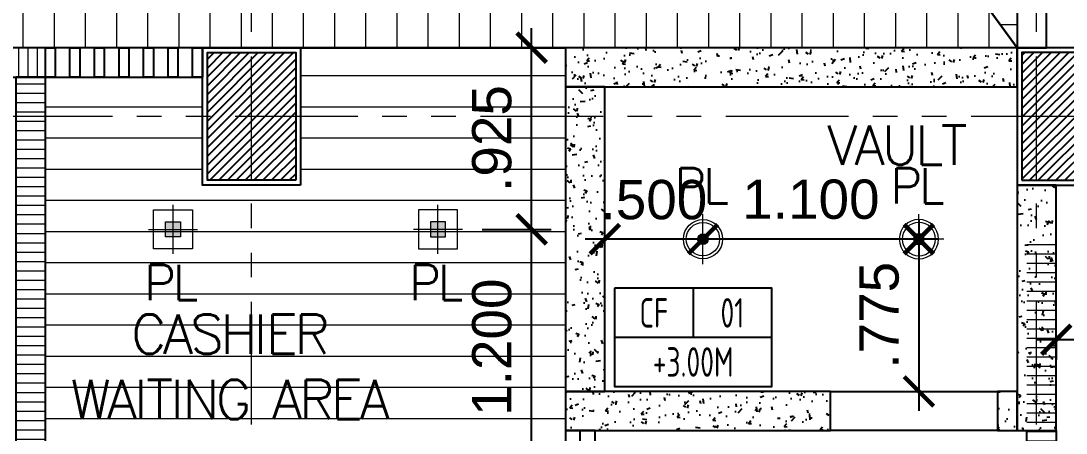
# Model space of a CAD drawing. Header units: metres. Extents: x -12400 to 1, y 0 to 106422.
# Drawn here: x -12291.42 to -12286.09, y 106336.76 to 106338.85 of the extents above; entities that cross this region are included whole.
import ezdxf
from ezdxf.enums import TextEntityAlignment as Align

# ---------------------------------------------------------------- set-up
doc = ezdxf.new("R2010")
doc.units = ezdxf.units.M
doc.header["$PDMODE"] = 35
doc.linetypes.add('CENTER', pattern=[2, 1.25, -0.25, 0.25, -0.25])
doc.linetypes.add('PHANTOM2', pattern=[1.25, 0.625, -0.125, 0.125, -0.125, 0.125, -0.125])
for name, color, linetype in [('C-SCHED', 1, 'Continuous'), ('E_FIX_LIGHT1', 2, 'Continuous'), ('lighting', 1, 'Continuous'), ('stone', 15, 'Continuous'), ('txt', 2, 'Continuous')]:
    doc.layers.add(name, color=color, linetype=linetype)
for name, color, linetype, lineweight in [('DIM 001', 251, 'Continuous', 13), ('grid', 1, 'CENTER', 15), ('HATCH', 250, 'Continuous', 5), ('LAYOUT', 1, 'Continuous', 20), ('LF 001', 51, 'Continuous', 20)]:
    doc.layers.add(name, color=color, linetype=linetype, lineweight=lineweight)
doc.styles.add('architxt', font='architxt.shx', dxfattribs={"width": 0.8})
doc.styles.add('DIMTXT-100', font='arial.ttf')
doc.styles.add('swis721', font='swiss.ttf')
doc.styles.add('T.25', font='romans.shx', dxfattribs={"height": 0.2})
doc.dimstyles.new('D-100', dxfattribs={"dimtxt": 0.2, "dimasz": 0.15, "dimexe": 0.1, "dimexo": 0.1, "dimgap": 0.1, "dimtad": 1, "dimdec": 3, "dimzin": 4, "dimdsep": 46, "dimtxsty": 'DIMTXT-100', "dimblk": 'ARCHTICK', "dimcen": 0.2, "dimdle": 0.1, "dimclrd": 8, "dimclre": 8, "dimclrt": 2, "dimadec": 0, "dimazin": 1, "dimtfac": 1, "dimtdec": 3, "dimtofl": 0, "dimtmove": 2, "dimatfit": 3, "dimfxl": 1, "dimarcsym": 0})
doc.dimstyles.new('DIM 200', dxfattribs={"dimtxt": 200, "dimasz": 1, "dimexe": 0, "dimexo": 40, "dimgap": 50, "dimtad": 1, "dimtoh": 1, "dimdec": 0, "dimlfac": 2, "dimtxsty": 'swis721', "dimblk": 'CIR', "dimcen": 0, "dimclrd": 155, "dimclre": 155, "dimclrt": 4, "dimadec": 0, "dimazin": 0, "dimtfac": 1, "dimtdec": 0, "dimtix": 1, "dimtmove": 1, "dimatfit": 3, "dimldrblk": 'CIR', "dimfxl": 0, "dimarcsym": 0})

# ---------------------------------------------------------------- blocks, each defined once
blk = doc.blocks.new('_ArchTick')
at = {"color": 0, "linetype": 'ByBlock', "const_width": 0.15}
blk.add_lwpolyline([(-0.5, -0.5), (0.5, 0.5)], dxfattribs=at)
blk = doc.blocks.new('*D1460')
at = {"layer": 'DEFPOINTS', "color": 0, "transparency": 16777216}
for p in [(-12286.84187663409, 106337.7425394433), (-12286.84187663409, 106336.9675394433), (-12286.84187663411, 106336.9675394433)]:
    blk.add_point(p, dxfattribs=at)
at = {"layer": 'DIM 001', "color": 8, "lineweight": -2, "transparency": 16777216}
blk.add_line((-12286.84187663411, 106337.8425394433), (-12286.84187663411, 106336.8675394433), dxfattribs=at)
at = {"layer": 'DIM 001', "color": 8, "lineweight": -2, "transparency": 16777216, "xscale": 0.15, "yscale": 0.15, "zscale": 0.15}
for p, rotation in [((-12286.84187663411, 106337.7425394433), 90), ((-12286.84187663411, 106336.9675394433), 270)]:
    blk.add_blockref('_ArchTick', p, dxfattribs=dict(at, rotation=rotation))
at = {"layer": 'DIM 001', "color": 2, "transparency": 16777216, "insert": (-12287.04358195468, 106337.3550394432), "char_height": 0.2, "attachment_point": 5, "rotation": 90, "style": 'DIMTXT-100'}
blk.add_mtext('.775', dxfattribs=at)
blk = doc.blocks.new('*D1461')
at = {"layer": 'DEFPOINTS', "color": 0, "transparency": 16777216}
for p in [(-12287.94187663415, 106337.7425394432), (-12287.94187663415, 106337.7425394432), (-12286.84187663409, 106337.7425394432)]:
    blk.add_point(p, dxfattribs=at)
at = {"layer": 'DIM 001', "color": 8, "lineweight": -2, "transparency": 16777216}
blk.add_line((-12286.74187663409, 106337.7425394432), (-12288.04187663415, 106337.7425394432), dxfattribs=at)
at = {"layer": 'DIM 001', "color": 8, "lineweight": -2, "transparency": 16777216, "xscale": 0.15, "yscale": 0.15, "zscale": 0.15, "rotation": 180}
blk.add_blockref('_ArchTick', (-12287.94187663415, 106337.7425394432), dxfattribs=at)
at = {"layer": 'DIM 001', "color": 8, "lineweight": -2, "transparency": 16777216, "xscale": 0.15, "yscale": 0.15, "zscale": 0.15}
blk.add_blockref('_ArchTick', (-12286.84187663409, 106337.7425394432), dxfattribs=at)
at = {"layer": 'DIM 001', "color": 2, "transparency": 16777216, "insert": (-12287.39187663412, 106337.9446540407), "char_height": 0.2, "attachment_point": 5, "style": 'DIMTXT-100'}
blk.add_mtext('1.100', dxfattribs=at)
blk = doc.blocks.new('*D1533')
at = {"layer": 'DEFPOINTS', "color": 0, "transparency": 16777216}
for p in [(-12288.44187663415, 106337.7425394432), (-12288.44187663415, 106337.7425394432), (-12287.94187663415, 106337.7425394432)]:
    blk.add_point(p, dxfattribs=at)
at = {"layer": 'DIM 001', "color": 8, "lineweight": -2, "transparency": 16777216}
blk.add_line((-12287.84187663415, 106337.7425394432), (-12288.54187663415, 106337.7425394432), dxfattribs=at)
at = {"layer": 'DIM 001', "color": 8, "lineweight": -2, "transparency": 16777216, "xscale": 0.15, "yscale": 0.15, "zscale": 0.15, "rotation": 180}
blk.add_blockref('_ArchTick', (-12288.44187663415, 106337.7425394432), dxfattribs=at)
at = {"layer": 'DIM 001', "color": 8, "lineweight": -2, "transparency": 16777216, "xscale": 0.15, "yscale": 0.15, "zscale": 0.15}
blk.add_blockref('_ArchTick', (-12287.94187663415, 106337.7425394432), dxfattribs=at)
at = {"layer": 'DIM 001', "color": 2, "transparency": 16777216, "insert": (-12288.19187663415, 106337.9425394432), "char_height": 0.2, "attachment_point": 5, "style": 'DIMTXT-100'}
blk.add_mtext('.500', dxfattribs=at)
blk = doc.blocks.new('*D1463')
at = {"layer": 'DEFPOINTS', "color": 0, "transparency": 16777216}
for p in [(-12289.16687663408, 106337.7925394432), (-12288.81484041787, 106337.7925394432), (-12289.16687663408, 106336.5925394432)]:
    blk.add_point(p, dxfattribs=at)
at = {"layer": 'DIM 001', "color": 8, "lineweight": -2, "transparency": 16777216}
for p, q in [((-12288.81484041787, 106336.4925394432), (-12288.81484041787, 106337.8925394432)), ((-12289.06687663408, 106337.7925394432), (-12288.71484041787, 106337.7925394432)), ((-12289.06687663408, 106336.5925394432), (-12288.71484041787, 106336.5925394432))]:
    blk.add_line(p, q, dxfattribs=at)
at = {"layer": 'DIM 001', "color": 8, "lineweight": -2, "transparency": 16777216, "xscale": 0.15, "yscale": 0.15, "zscale": 0.15}
for p, rotation in [((-12288.81484041787, 106337.7925394432), 90), ((-12288.81484041787, 106336.5925394432), 270)]:
    blk.add_blockref('_ArchTick', p, dxfattribs=dict(at, rotation=rotation))
at = {"layer": 'DIM 001', "color": 2, "transparency": 16777216, "insert": (-12289.01695501538, 106337.1925394432), "char_height": 0.2, "attachment_point": 5, "rotation": 90, "style": 'DIMTXT-100'}
blk.add_mtext('1.200', dxfattribs=at)
blk = doc.blocks.new('*D1534')
at = {"layer": 'DEFPOINTS', "color": 0, "transparency": 16777216}
for p in [(-12289.99187663409, 106338.7175394432), (-12288.81484041787, 106338.7175394432), (-12289.16687663408, 106337.7925394432)]:
    blk.add_point(p, dxfattribs=at)
at = {"layer": 'DIM 001', "color": 8, "lineweight": -2, "transparency": 16777216}
for p, q in [((-12288.81484041787, 106337.6925394432), (-12288.81484041787, 106338.8175394432)), ((-12289.89187663409, 106338.7175394432), (-12288.71484041787, 106338.7175394432)), ((-12289.06687663408, 106337.7925394432), (-12288.71484041787, 106337.7925394432))]:
    blk.add_line(p, q, dxfattribs=at)
at = {"layer": 'DIM 001', "color": 8, "lineweight": -2, "transparency": 16777216, "xscale": 0.15, "yscale": 0.15, "zscale": 0.15}
for p, rotation in [((-12288.81484041787, 106338.7175394432), 90), ((-12288.81484041787, 106337.7925394432), 270)]:
    blk.add_blockref('_ArchTick', p, dxfattribs=dict(at, rotation=rotation))
at = {"layer": 'DIM 001', "color": 2, "transparency": 16777216, "insert": (-12289.01695501538, 106338.2550394432), "char_height": 0.2, "attachment_point": 5, "rotation": 90, "style": 'DIMTXT-100'}
blk.add_mtext('.925', dxfattribs=at)
blk = doc.blocks.new('*D1518')
at = {"layer": 'DEFPOINTS', "color": 0, "transparency": 16777216}
for p in [(-12286.1418766341, 106337.3300394432), (-12283.44187663413, 106337.3300394432), (-12286.1418766341, 106337.2300394432)]:
    blk.add_point(p, dxfattribs=at)
at = {"layer": 'DIM 001', "color": 8, "lineweight": -2, "transparency": 16777216}
for p, q in [((-12283.34187663413, 106337.2300394432), (-12286.24187663411, 106337.2300394432)), ((-12286.1418766341, 106337.2300394432), (-12286.1418766341, 106337.1300394432)), ((-12283.44187663413, 106337.2300394432), (-12283.44187663413, 106337.1300394432))]:
    blk.add_line(p, q, dxfattribs=at)
at = {"layer": 'DIM 001', "color": 8, "lineweight": -2, "transparency": 16777216, "xscale": 0.15, "yscale": 0.15, "zscale": 0.15, "rotation": 180}
blk.add_blockref('_ArchTick', (-12286.1418766341, 106337.2300394432), dxfattribs=at)
at = {"layer": 'DIM 001', "color": 8, "lineweight": -2, "transparency": 16777216, "xscale": 0.15, "yscale": 0.15, "zscale": 0.15}
blk.add_blockref('_ArchTick', (-12283.44187663413, 106337.2300394432), dxfattribs=at)
at = {"layer": 'DIM 001', "color": 2, "transparency": 16777216, "insert": (-12284.79187663412, 106337.4321540408), "char_height": 0.2, "attachment_point": 5, "style": 'DIMTXT-100'}
blk.add_mtext('2.700', dxfattribs=at)
blk = doc.blocks.new('*D1524')
at = {"layer": 'DEFPOINTS', "color": 0, "transparency": 16777216}
for p in [(-12298.64187663414, 106345.9544916112), (-12298.64187663414, 106345.9544916112), (0.5999999999949068, 0.07500000001164153)]:
    blk.add_point(p, dxfattribs=at)
at = {"layer": 'DIM 001', "color": 8, "lineweight": -2, "transparency": 16777216}
for p, q in [((0.5999999999949068, 0.1750000000116415), (0.6000000000014186, 106346.0544916112)), ((0.7000000000014186, 106345.9544916112), (-12298.74187663415, 106345.9544916112))]:
    blk.add_line(p, q, dxfattribs=at)
at = {"layer": 'DIM 001', "color": 8, "lineweight": -2, "transparency": 16777216, "xscale": 0.15, "yscale": 0.15, "zscale": 0.15, "rotation": 180}
blk.add_blockref('_ArchTick', (-12298.64187663414, 106345.9544916112), dxfattribs=at)
at = {"layer": 'DIM 001', "color": 8, "lineweight": -2, "transparency": 16777216, "xscale": 0.15, "yscale": 0.15, "zscale": 0.15}
blk.add_blockref('_ArchTick', (0.6000000000014186, 106345.9544916112), dxfattribs=at)
at = {"layer": 'DIM 001', "color": 2, "transparency": 16777216, "insert": (-6149.020938317071, 106346.1566062088), "char_height": 0.2, "attachment_point": 5, "style": 'DIMTXT-100'}
blk.add_mtext('12299.242', dxfattribs=at)
blk = doc.blocks.new('CIR')
at = {"color": 4}
blk.add_circle((0, 0), 50, dxfattribs=at)
blk = doc.blocks.new('*D1640')
at = {"layer": 'DEFPOINTS', "color": 0, "transparency": 16777216}
for p in [(-12292.04187663397, 106337.6651447575), (-12291.44187663408, 106334.4694028154), (-12292.04187663397, 106323.9483887092)]:
    blk.add_point(p, dxfattribs=at)
at = {"layer": 'DIM 001', "color": 8, "lineweight": -2, "transparency": 16777216}
for p, q in [((-12292.04187663397, 106337.5651447575), (-12292.04187663397, 106323.8483887092)), ((-12291.44187663408, 106334.3694028154), (-12291.44187663408, 106323.8483887092)), ((-12291.34187663408, 106323.9483887092), (-12292.14187663397, 106323.9483887092))]:
    blk.add_line(p, q, dxfattribs=at)
at = {"layer": 'DIM 001', "color": 8, "lineweight": -2, "transparency": 16777216, "xscale": 0.15, "yscale": 0.15, "zscale": 0.15, "rotation": 180}
blk.add_blockref('_ArchTick', (-12292.04187663397, 106323.9483887092), dxfattribs=at)
at = {"layer": 'DIM 001', "color": 8, "lineweight": -2, "transparency": 16777216, "xscale": 0.15, "yscale": 0.15, "zscale": 0.15}
blk.add_blockref('_ArchTick', (-12291.44187663408, 106323.9483887092), dxfattribs=at)
at = {"layer": 'DIM 001', "color": 2, "transparency": 16777216, "insert": (-12291.74187663402, 106324.1483887092), "char_height": 0.2, "attachment_point": 5, "style": 'DIMTXT-100'}
blk.add_mtext('.600', dxfattribs=at)
blk = doc.blocks.new('*U1447')
at = {"layer": 'HATCH'}
h = blk.add_hatch(dxfattribs=at)
h.set_pattern_fill('ANSI31', color=256, scale=0.015, angle=45)
h.set_pattern_definition([(90, (12091.37419102851, -106406.4165946045), (-0.04762500000000001, 0), [])])
h.paths.add_polyline_path([(-0.9874999999938152, 0.1499999999796273), (-0.9874999999938152, 0), (0.100000000005821, 0), (0.100000000005821, 0.1499999999796273)])
at = {"color": 3}
blk.add_lwpolyline([(0.100000000005821, 0), (0.100000000005821, 0.1499999999796273), (0, 0.1499999999796273), (0, 0)], close=True, dxfattribs=at)
blk = doc.blocks.new('*U53')
h = blk.add_hatch()
h.set_pattern_fill('AR-CONC', color=250, scale=0.001)
h.set_pattern_definition([(49.99999999999999, (0.1624999999130523, 0), (0.182184668996004, -0.01593908553890309), [0.01905, -0.20955]), (355, (0.1624999999130523, 0), (-0.03524342142496934, 0.1910568452390352), [0.01524, -0.16764058417]), (100.4514447, (0.1776820069130523, -0.0013282535), (0.1469412470903533, 0.1751177519121951), [0.0161900088, -0.1780902446]), (46.18420000000001, (0.1624999999130523, 0.0508), (0.2710790408921299, -0.04204232793272715), [0.028575, -0.314325]), (96.63555760999996, (0.1850898999130523, 0.04729650000000001), (0.237404134051503, 0.2474261245977215), [0.02428502314, -0.26713560816]), (351.1841511700001, (0.1624999999130523, 0.0508), (0.237404134064977, 0.2474261245855326), [0.02285996707, -0.25145973192]), (21, (0.1878999999130523, 0.0381), (0.1516143912691325, -0.1022651981870876), [0.01905, -0.20955]), (326.0000000000001, (0.1878999999130523, 0.0381), (0.06180202834764707, 0.1841879661223193), [0.01524, -0.16764]), (71.45144499999999, (0.2005345325130523, 0.0295779001), (0.2134164192787162, 0.08192276888590524), [0.0161900088, -0.1780899376]), (37.50000000000001, (0.1624999999130523, 0), (0.003088603250591816, 0.0845550388731531), [0, -0.165608, 0, -0.17018, 0, -0.168275]), (7.499999999999999, (0.1624999999130523, 0), (0.06681966251030574, 0.1001805748181195), [0, -0.09702799999999999, 0, -0.161798, 0, -0.06413500000000001]), (327.5, (0.1058579999130523, 0), (0.1355905951668714, -0.005728743992673444), [0, -0.0635, 0, -0.19812, 0, -0.26289]), (317.5, (0.0804579999130523, 0), (0.148129181386018, 0.02542649103333303), [0, -0.08255, 0, -0.131572, 0, -0.18669])])
h.paths.add_polyline_path([(1.249999999912689, 0), (1.249999999912689, 0.1999999999825377), (0, 0.1999999999825377), (0, 0)])
at = {"color": 4}
blk.add_lwpolyline([(1.249999999912689, 0), (1.249999999912689, 0.1999999999825377), (0, 0.1999999999825377), (0, 0)], close=True, dxfattribs=at)
blk = doc.blocks.new('*U77')
at = {"color": 1}
blk.add_lwpolyline([(0.09999999999126885, 0), (0.09999999999126885, 0.1499999999941792), (0, 0.1499999999941792), (0, 0)], close=True, dxfattribs=at)
at = {"color": 3}
blk.add_lwpolyline([(0, 0.07499999999708962), (0.09999999999126885, 0.07499999999708962)], dxfattribs=at)
blk = doc.blocks.new('*U54')
h = blk.add_hatch()
h.set_pattern_fill('AR-CONC', color=250, scale=0.001)
h.set_pattern_definition([(49.99999999999999, (-0.9875000000065484, 0), (0.182184668996004, -0.01593908553890309), [0.01905, -0.20955]), (355, (-0.9875000000065484, 0), (-0.03524342142496934, 0.1910568452390352), [0.01524, -0.16764058417]), (100.4514447, (-0.9723179930065483, -0.0013282535), (0.1469412470903533, 0.1751177519121951), [0.0161900088, -0.1780902446]), (46.18420000000001, (-0.9875000000065484, 0.0508), (0.2710790408921299, -0.04204232793272715), [0.028575, -0.314325]), (96.63555760999996, (-0.9649101000065483, 0.04729650000000001), (0.237404134051503, 0.2474261245977215), [0.02428502314, -0.26713560816]), (351.1841511700001, (-0.9875000000065484, 0.0508), (0.237404134064977, 0.2474261245855326), [0.02285996707, -0.25145973192]), (21, (-0.9621000000065484, 0.0381), (0.1516143912691325, -0.1022651981870876), [0.01905, -0.20955]), (326.0000000000001, (-0.9621000000065484, 0.0381), (0.06180202834764707, 0.1841879661223193), [0.01524, -0.16764]), (71.45144499999999, (-0.9494654674065484, 0.0295779001), (0.2134164192787162, 0.08192276888590524), [0.0161900088, -0.1780899376]), (37.50000000000001, (-0.9875000000065484, 0), (0.003088603250591816, 0.0845550388731531), [0, -0.165608, 0, -0.17018, 0, -0.168275]), (7.499999999999999, (-0.9875000000065484, 0), (0.06681966251030574, 0.1001805748181195), [0, -0.09702799999999999, 0, -0.161798, 0, -0.06413500000000001]), (327.5, (-1.044142000006548, 0), (0.1355905951668714, -0.005728743992673444), [0, -0.0635, 0, -0.19812, 0, -0.26289]), (317.5, (-1.069542000006548, 0), (0.148129181386018, 0.02542649103333303), [0, -0.08255, 0, -0.131572, 0, -0.18669])])
h.paths.add_polyline_path([(0.09999999999308784, 0), (0.09999999999308784, 0.1999999999825377), (0, 0.1999999999825377), (0, 0)])
at = {"color": 4}
blk.add_lwpolyline([(0.09999999999308784, 0), (0.09999999999308784, 0.1999999999825377), (0, 0.1999999999825377), (0, 0)], close=True, dxfattribs=at)
blk = doc.blocks.new('*U1440')
at = {"layer": 'HATCH'}
h = blk.add_hatch(dxfattribs=at)
h.set_pattern_fill('ANSI31', color=256, scale=0.015, angle=45)
h.set_pattern_definition([(90, (12091.52419102875, -106406.4165946045), (-0.04762500000000001, 0), [])])
h.paths.add_polyline_path([(-0.8374999997540731, 0.1499999999796273), (-0.8374999997540731, 0), (0.2500000002455631, 0), (0.2500000002455631, 0.1499999999796273)])
at = {"color": 3}
blk.add_lwpolyline([(0.2500000002455631, 0), (0.2500000002455631, 0.1499999999796273), (0, 0.1499999999796273), (0, 0)], close=True, dxfattribs=at)
blk = doc.blocks.new('*U51')
h = blk.add_hatch()
h.set_pattern_fill('AR-CONC', color=250, scale=0.001)
h.set_pattern_definition([(49.99999999999999, (0.4624999999450663, 0), (0.182184668996004, -0.01593908553890309), [0.01905, -0.20955]), (355, (0.4624999999450663, 0), (-0.03524342142496934, 0.1910568452390352), [0.01524, -0.16764058417]), (100.4514447, (0.4776820069450663, -0.0013282535), (0.1469412470903533, 0.1751177519121951), [0.0161900088, -0.1780902446]), (46.18420000000001, (0.4624999999450663, 0.0508), (0.2710790408921299, -0.04204232793272715), [0.028575, -0.314325]), (96.63555760999996, (0.4850898999450663, 0.04729650000000001), (0.237404134051503, 0.2474261245977215), [0.02428502314, -0.26713560816]), (351.1841511700001, (0.4624999999450663, 0.0508), (0.237404134064977, 0.2474261245855326), [0.02285996707, -0.25145973192]), (21, (0.4878999999450663, 0.0381), (0.1516143912691325, -0.1022651981870876), [0.01905, -0.20955]), (326.0000000000001, (0.4878999999450663, 0.0381), (0.06180202834764707, 0.1841879661223193), [0.01524, -0.16764]), (71.45144499999999, (0.5005345325450663, 0.0295779001), (0.2134164192787162, 0.08192276888590524), [0.0161900088, -0.1780899376]), (37.50000000000001, (0.4624999999450663, 0), (0.003088603250591816, 0.0845550388731531), [0, -0.165608, 0, -0.17018, 0, -0.168275]), (7.499999999999999, (0.4624999999450663, 0), (0.06681966251030574, 0.1001805748181195), [0, -0.09702799999999999, 0, -0.161798, 0, -0.06413500000000001]), (327.5, (0.4058579999450663, 0), (0.1355905951668714, -0.005728743992673444), [0, -0.0635, 0, -0.19812, 0, -0.26289]), (317.5, (0.3804579999450663, 0), (0.148129181386018, 0.02542649103333303), [0, -0.08255, 0, -0.131572, 0, -0.18669])])
h.paths.add_polyline_path([(1.549999999944703, 0), (1.549999999944703, 0.1999999999825377), (0, 0.1999999999825377), (0, 0)])
at = {"color": 4}
blk.add_lwpolyline([(1.549999999944703, 0), (1.549999999944703, 0.1999999999825377), (0, 0.1999999999825377), (0, 0)], close=True, dxfattribs=at)
blk = doc.blocks.new('*U67')
at = {"layer": 'HATCH'}
h = blk.add_hatch(dxfattribs=at)
h.set_pattern_fill('ANSI31', color=256, scale=0.015, angle=45)
h.set_pattern_definition([(90, (12095.37419102849, -106406.4165946045), (-0.04762500000000001, 0), [])])
h.paths.add_polyline_path([(0, 0.1499999999796273), (0, 0), (4.099999999981761, 0), (4.099999999981761, 0.1499999999796273)])
at = {"color": 3}
blk.add_lwpolyline([(4.099999999981761, 0), (4.099999999981761, 0.1499999999796273), (0, 0.1499999999796273), (0, 0)], close=True, dxfattribs=at)
blk = doc.blocks.new('*U50')
h = blk.add_hatch()
h.set_pattern_fill('AR-CONC', color=250, scale=0.001)
h.set_pattern_definition([(49.99999999999999, (1.212500000003274, 0), (0.182184668996004, -0.01593908553890309), [0.01905, -0.20955]), (355, (1.212500000003274, 0), (-0.03524342142496934, 0.1910568452390352), [0.01524, -0.16764058417]), (100.4514447, (1.227682007003274, -0.0013282535), (0.1469412470903533, 0.1751177519121951), [0.0161900088, -0.1780902446]), (46.18420000000001, (1.212500000003274, 0.0508), (0.2710790408921299, -0.04204232793272715), [0.028575, -0.314325]), (96.63555760999996, (1.235089900003274, 0.04729650000000001), (0.237404134051503, 0.2474261245977215), [0.02428502314, -0.26713560816]), (351.1841511700001, (1.212500000003274, 0.0508), (0.237404134064977, 0.2474261245855326), [0.02285996707, -0.25145973192]), (21, (1.237900000003274, 0.0381), (0.1516143912691325, -0.1022651981870876), [0.01905, -0.20955]), (326.0000000000001, (1.237900000003274, 0.0381), (0.06180202834764707, 0.1841879661223193), [0.01524, -0.16764]), (71.45144499999999, (1.250534532603274, 0.0295779001), (0.2134164192787162, 0.08192276888590524), [0.0161900088, -0.1780899376]), (37.50000000000001, (1.212500000003274, 0), (0.003088603250591816, 0.0845550388731531), [0, -0.165608, 0, -0.17018, 0, -0.168275]), (7.499999999999999, (1.212500000003274, 0), (0.06681966251030574, 0.1001805748181195), [0, -0.09702799999999999, 0, -0.161798, 0, -0.06413500000000001]), (327.5, (1.155858000003274, 0), (0.1355905951668714, -0.005728743992673444), [0, -0.0635, 0, -0.19812, 0, -0.26289]), (317.5, (1.130458000003274, 0), (0.148129181386018, 0.02542649103333303), [0, -0.08255, 0, -0.131572, 0, -0.18669])])
h.paths.add_polyline_path([(2.30000000000291, 0), (2.30000000000291, 0.1999999999825377), (0, 0.1999999999825377), (0, 0)])
at = {"color": 4}
blk.add_lwpolyline([(2.30000000000291, 0), (2.30000000000291, 0.1999999999825377), (0, 0.1999999999825377), (0, 0)], close=True, dxfattribs=at)
blk = doc.blocks.new('*U52')
h = blk.add_hatch()
h.set_pattern_fill('AR-CONC', color=250, scale=0.001)
h.set_pattern_definition([(49.99999999999999, (0.2625000000025466, 0), (0.182184668996004, -0.01593908553890309), [0.01905, -0.20955]), (355, (0.2625000000025466, 0), (-0.03524342142496934, 0.1910568452390352), [0.01524, -0.16764058417]), (100.4514447, (0.2776820070025466, -0.0013282535), (0.1469412470903533, 0.1751177519121951), [0.0161900088, -0.1780902446]), (46.18420000000001, (0.2625000000025466, 0.0508), (0.2710790408921299, -0.04204232793272715), [0.028575, -0.314325]), (96.63555760999996, (0.2850899000025466, 0.04729650000000001), (0.237404134051503, 0.2474261245977215), [0.02428502314, -0.26713560816]), (351.1841511700001, (0.2625000000025466, 0.0508), (0.237404134064977, 0.2474261245855326), [0.02285996707, -0.25145973192]), (21, (0.2879000000025466, 0.0381), (0.1516143912691325, -0.1022651981870876), [0.01905, -0.20955]), (326.0000000000001, (0.2879000000025466, 0.0381), (0.06180202834764707, 0.1841879661223193), [0.01524, -0.16764]), (71.45144499999999, (0.3005345326025466, 0.0295779001), (0.2134164192787162, 0.08192276888590524), [0.0161900088, -0.1780899376]), (37.50000000000001, (0.2625000000025466, 0), (0.003088603250591816, 0.0845550388731531), [0, -0.165608, 0, -0.17018, 0, -0.168275]), (7.499999999999999, (0.2625000000025466, 0), (0.06681966251030574, 0.1001805748181195), [0, -0.09702799999999999, 0, -0.161798, 0, -0.06413500000000001]), (327.5, (0.2058580000025466, 0), (0.1355905951668714, -0.005728743992673444), [0, -0.0635, 0, -0.19812, 0, -0.26289]), (317.5, (0.1804580000025466, 0), (0.148129181386018, 0.02542649103333303), [0, -0.08255, 0, -0.131572, 0, -0.18669])])
h.paths.add_polyline_path([(1.350000000002183, 0), (1.350000000002183, 0.1999999999825377), (0, 0.1999999999825377), (0, 0)])
at = {"color": 4}
blk.add_lwpolyline([(1.350000000002183, 0), (1.350000000002183, 0.1999999999825377), (0, 0.1999999999825377), (0, 0)], close=True, dxfattribs=at)
blk = doc.blocks.new('GFCOLUMNS')
h = blk.add_hatch()
h.set_pattern_fill('ANSI31', color=8, scale=0.01)
h.set_pattern_definition([(45, (12160.82941529413, -106286.2475460935), (-0.02245064030267288, 0.02245064030267288), [])])
h.paths.add_polyline_path([(-2.200000000000728, 18.02499999997963), (-1.75, 18.02499999997963), (-1.75, 18.67499999998836), (-2.200000000000728, 18.67499999998836)])
h.paths.add_polyline_path([(2.700000000000728, 18.67499999998836), (2.700000000000728, 18.22499999997672), (2.050000000001091, 18.22499999997672), (2.050000000001091, 18.67499999998836)])
h.paths.add_polyline_path([(6.950000000000728, 18.02499999997963), (6.5, 18.02499999997963), (6.5, 18.67499999998836), (6.950000000000728, 18.67499999998836)])
h.paths.add_polyline_path([(11.20000000001164, 17.52499999997963), (11.20000000001164, 17.97499999999127), (10.55000000001201, 17.97499999999127), (10.55000000001201, 17.52499999997963)])
h.paths.add_polyline_path([(14.79999999999927, 18.02499999997963), (15.25, 18.02499999997963), (15.25, 18.67499999998836), (14.79999999999927, 18.67499999998836)])
h.paths.add_polyline_path([(19.04999999999927, 18.67499999998836), (19.04999999999927, 18.22499999997672), (19.69999999999891, 18.22499999997672), (19.69999999999891, 18.67499999998836)])
h.paths.add_polyline_path([(23.94999999999891, 18.02499999997963), (23.49999999999818, 18.02499999997963), (23.49999999999818, 18.67499999998836), (23.94999999999891, 18.67499999998836)])
h.paths.add_polyline_path([(-2.200000000000728, 13.27499999997963), (-1.75, 13.27499999997963), (-1.75, 13.92499999998836), (-2.200000000000728, 13.92499999998836)])
h.paths.add_polyline_path([(2.600000000000364, 13.27499999997963), (2.149999999999636, 13.27499999997963), (2.149999999999636, 13.92499999998836), (2.600000000000364, 13.92499999998836)])
h.paths.add_polyline_path([(6.950000000000728, 13.27499999997963), (6.5, 13.27499999997963), (6.5, 13.92499999998836), (6.950000000000728, 13.92499999998836)])
h.paths.add_polyline_path([(11.09999999999127, 13.27499999997963), (10.69999999998981, 13.27499999997963), (10.69999999998981, 13.67499999998836), (11.09999999999127, 13.67499999998836)])
h.paths.add_polyline_path([(14.79999999999927, 13.27499999997963), (15.25, 13.27499999997963), (15.25, 13.92499999998836), (14.79999999999927, 13.92499999998836)])
h.paths.add_polyline_path([(19.14999999999964, 13.27499999997963), (19.60000000000036, 13.27499999997963), (19.60000000000036, 13.92499999998836), (19.14999999999964, 13.92499999998836)])
h.paths.add_polyline_path([(23.94999999999891, 13.27499999997963), (23.49999999999818, 13.27499999997963), (23.49999999999818, 13.92499999998836), (23.94999999999891, 13.92499999998836)])
h.paths.add_polyline_path([(-2.200000000000728, 9.024999999979627), (-1.75, 9.024999999979627), (-1.75, 9.674999999988358), (-2.200000000000728, 9.674999999988358)])
h.paths.add_polyline_path([(6.950000000000728, 9.024999999979627), (6.5, 9.024999999979627), (6.5, 9.674999999988358), (6.950000000000728, 9.674999999988358)])
h.paths.add_polyline_path([(14.79999999999927, 9.024999999979627), (15.25, 9.024999999979627), (15.25, 9.674999999988358), (14.79999999999927, 9.674999999988358)])
h.paths.add_polyline_path([(23.94999999999891, 9.024999999979627), (23.49999999999818, 9.024999999979627), (23.49999999999818, 9.674999999988358), (23.94999999999891, 9.674999999988358)])
h.paths.add_polyline_path([(-2.200000000000728, 4.774999999979627), (-1.75, 4.774999999979627), (-1.75, 5.424999999988358), (-2.200000000000728, 5.424999999988358)])
h.paths.add_polyline_path([(-2.200000000000728, 2.249999999985448), (-1.75, 2.249999999985448), (-1.75, 2.899999999994179), (-2.200000000000728, 2.899999999994179)])
h.paths.add_polyline_path([(0.6750000000010914, 0.02499999999417923), (0.6750000000010914, 0.4750000000058208), (0.02500000000145519, 0.4750000000058208), (0.02500000000145519, 0.02499999999417923)])
h.paths.add_polyline_path([(2.700000000000728, 0.02499999999417923), (2.700000000000728, 0.4750000000058208), (2.050000000001091, 0.4750000000058208), (2.050000000001091, 0.02499999999417923)])
h.paths.add_polyline_path([(2.149999999999636, 4.774999999979627), (2.600000000000364, 4.774999999979627), (2.600000000000364, 5.424999999988358), (2.149999999999636, 5.424999999988358)])
h.paths.add_polyline_path([(6.950000000000728, 0.02499999999417923), (6.5, 0.02499999999417923), (6.5, 0.6750000000029104), (6.950000000000728, 0.6750000000029104)])
h.paths.add_polyline_path([(11.20000000000073, 1.024999999994179), (11.20000000000073, 1.475000000005821), (10.55000000000109, 1.475000000005821), (10.55000000000109, 1.024999999994179)])
h.paths.add_polyline_path([(14.79999999999927, 0.02499999999417923), (15.25, 0.02499999999417923), (15.25, 0.6750000000029104), (14.79999999999927, 0.6750000000029104)])
h.paths.add_polyline_path([(19.04999999999927, 0.02499999999417923), (19.04999999999927, 0.4750000000058208), (19.69999999999891, 0.4750000000058208), (19.69999999999891, 0.02499999999417923)])
h.paths.add_polyline_path([(23.94999999999891, 0.02499999999417923), (23.49999999999818, 0.02499999999417923), (23.49999999999818, 0.6750000000029104), (23.94999999999891, 0.6750000000029104)])
h.paths.add_polyline_path([(6.950000000000728, 4.774999999979627), (6.5, 4.774999999979627), (6.5, 5.424999999988358), (6.950000000000728, 5.424999999988358)])
h.paths.add_polyline_path([(11.10000000000036, 4.774999999979627), (10.64999999999964, 4.774999999979627), (10.64999999999964, 5.424999999988358), (11.10000000000036, 5.424999999988358)])
h.paths.add_polyline_path([(14.79999999999927, 4.774999999979627), (15.25, 4.774999999979627), (15.25, 5.424999999988358), (14.79999999999927, 5.424999999988358)])
h.paths.add_polyline_path([(19.60000000000036, 4.774999999979627), (19.14999999999964, 4.774999999979627), (19.14999999999964, 5.424999999988358), (19.60000000000036, 5.424999999988358)])
h.paths.add_polyline_path([(23.94999999999891, 4.774999999979627), (23.49999999999818, 4.774999999979627), (23.49999999999818, 5.424999999988358), (23.94999999999891, 5.424999999988358)])
at = {"color": 7}
for points in [[(11.125, 4.749999999985448), (10.625, 4.749999999985448), (10.625, 5.449999999982538), (11.125, 5.449999999982538)], [(14.77499999999964, 4.749999999985448), (15.27499999999964, 4.749999999985448), (15.27499999999964, 5.449999999982538), (14.77499999999964, 5.449999999982538)]]:
    blk.add_lwpolyline(points, close=True, dxfattribs=at)
at = {"layer": 'stone', "color": 5}
for points in [[(11.10000000000036, 4.774999999979627), (10.64999999999964, 4.774999999979627), (10.64999999999964, 5.424999999988358), (11.10000000000036, 5.424999999988358)], [(14.79999999999927, 4.774999999979627), (15.25, 4.774999999979627), (15.25, 5.424999999988358), (14.79999999999927, 5.424999999988358)]]:
    blk.add_lwpolyline(points, close=True, dxfattribs=at)
blk = doc.blocks.new('L1')
at = {"layer": 'LF 001', "lineweight": 20, "ltscale": 1500}
h = blk.add_hatch(color=256, dxfattribs=at)
edge = h.paths.add_edge_path()
edge.add_arc((1.13686837721616e-13, -1.13686837721616e-13), 0.0318958546358772, 0, 360)
at = {"layer": 'LF 001', "color": 76, "lineweight": 18, "ltscale": 1500}
for points in [[(1.13686837721616e-13, 0.1499999999997499), (1.13686837721616e-13, -0.1500000000000909)], [(-0.1499999999999773, -1.13686837721616e-13), (0.1500000000000909, -1.13686837721616e-13)]]:
    blk.add_lwpolyline(points, dxfattribs=at)
at = {"layer": 'LF 001', "ltscale": 1500}
blk.add_lwpolyline([(-0.09999999999990905, -1.13686837721616e-13, -1), (0.1000000000000227, -1.13686837721616e-13, -1)], format="xyb", close=True, dxfattribs=at)
at = {"layer": 'LF 001', "lineweight": 20, "ltscale": 1500}
blk.add_circle((1.13686837721616e-13, -1.13686837721616e-13), 0.0318958546358772, dxfattribs=at)
blk = doc.blocks.new('LO')
at = {"layer": 'LAYOUT', "xscale": 1000, "yscale": 1000, "zscale": 1000}
blk.add_blockref('L1', (0, 0), dxfattribs=at)
blk = doc.blocks.new('*U1960')
at = {"layer": 'LF 001', "ltscale": 1500}
blk.add_circle((0, -3.995415109869782e-14), 0.0998520709958535, dxfattribs=at)
at = {"layer": 'lighting', "xscale": 0.0008492979043710491, "yscale": 0.0008492979043710491, "zscale": 0.0008492979043710491}
blk.add_blockref('LO', (0, -3.995415109869782e-14), dxfattribs=at)
blk = doc.blocks.new('*U1961')
at = {"layer": 'LF 001', "lineweight": 20, "ltscale": 1500}
blk.add_hatch(color=256, dxfattribs=at).paths.add_polyline_path([(-0.03750000000002274, 0.03750000000005482), (0.03749999999990905, 0.03750000000005482), (0.03749999999990905, -0.03750000000021803), (-0.03750000000002274, -0.03750000000021803)])
at = {"layer": 'LF 001', "color": 76, "lineweight": 18, "ltscale": 1500}
for points in [[(0, 0.1250000000001458), (0, -0.125000000000309)], [(-0.1250000000002274, 1.457653442393791e-13), (0.1250000000002274, 1.457653442393791e-13)]]:
    blk.add_lwpolyline(points, dxfattribs=at)
at = {"layer": 'LF 001', "ltscale": 1500}
blk.add_lwpolyline([(-0.1000000000000227, 0.1000000000000548), (0.09999999999990905, 0.1000000000000548), (0.09999999999990905, -0.100000000000218), (-0.1000000000000227, -0.100000000000218)], close=True, dxfattribs=at)
at = {"layer": 'LF 001', "lineweight": 20, "ltscale": 1500}
blk.add_lwpolyline([(-0.03750000000002274, 0.03750000000005482), (0.03749999999990905, 0.03750000000005482), (0.03749999999990905, -0.03750000000021803), (-0.03750000000002274, -0.03750000000021803)], close=True, dxfattribs=at)
blk = doc.blocks.new('A$C26a86990')
at = {"color": 6, "linetype": 'PHANTOM2'}
for points in [[(-18.75000000000728, -5.038150733977091), (-18.75000000000728, 31.84999999996217)], [(-14.75000000000728, -5.038150733977091), (-14.75000000000728, 31.84999999996217)], [(8.040848397993614, 10.28099999995902), (-45.68326234439519, 10.28099999995902)]]:
    blk.add_leader(points, dimstyle='DIM 200', override={"dimasz": 0.002, "dimgap": 60, "dimtad": 0}, dxfattribs=at)

msp = doc.modelspace()

# ---------------------------------------------------------------- hatches: boundary and pattern name
at = {"layer": 'HATCH'}
h = msp.add_hatch(dxfattribs=at)
h.set_pattern_fill('ANSI31', color=8, scale=0.05, angle=135)
h.set_pattern_definition([(180, (-403.7289087083773, -54.30268421053188), (-1.387778780781446e-17, -0.15875), [])])
h.paths.add_polyline_path([(-12287.6918766341, 106340.5675394432), (-12287.69187663393, 106345.0175394431), (-12286.34187663409, 106346.5175394432), (-12286.34187663409, 106338.7175394432)])
h = msp.add_hatch(dxfattribs=at)
h.set_pattern_fill('ANSI31', color=8, scale=0.05, angle=45)
h.set_pattern_definition([(90, (-403.7289087083773, -54.30268421053188), (-0.15875, 0), [])])
h.paths.add_polyline_path([(-12294.14187663408, 106338.7175394432), (-12292.59187663408, 106340.6175394432), (-12290.6918766341, 106340.6175394432), (-12290.6918766341, 106340.5675394432), (-12287.6918766341, 106340.5675394432), (-12286.34187663409, 106338.7175394432)])
h = msp.add_hatch(dxfattribs=at)
h.set_pattern_fill('ANSI31', color=8, scale=0.05, angle=135)
h.set_pattern_definition([(180, (-140.2874613399563, 38.78195274132304), (-1.387778780781446e-17, -0.15875), [])])
h.paths.add_polyline_path([(-12288.64187663408, 106336.9675394432), (-12288.64187663413, 106338.5175394432), (-12288.64187663409, 106338.7175394432), (-12289.99187663409, 106338.7175394432), (-12289.99187663409, 106338.0175394432), (-12290.49187663409, 106338.0175394432), (-12290.49187663409, 106338.5675394432), (-12291.2918766341, 106338.5675394432), (-12291.2918766341, 106334.4675394434), (-12290.59187663409, 106334.4675394434), (-12290.59187663409, 106334.7675394432), (-12289.89187663408, 106334.7675394432), (-12289.89187663408, 106334.4675394432), (-12288.64187663408, 106334.4675394432), (-12288.64187663408, 106334.5675394432), (-12288.64187663408, 106335.5675394432), (-12288.64187663408, 106335.6675394432), (-12288.64187663408, 106336.6675394433), (-12288.64187663408, 106336.7675394432)])

# ---------------------------------------------------------------- linework, layer by layer
at = {"color": 8}
for points in [[(-12287.6918766341, 106340.5675394432), (-12287.69187663393, 106345.0175394431), (-12286.34187663409, 106346.5175394432), (-12286.34187663409, 106338.7175394432)], [(-12294.14187663408, 106338.7175394432), (-12292.59187663408, 106340.6175394432), (-12290.6918766341, 106340.6175394432), (-12290.6918766341, 106340.5675394432), (-12287.6918766341, 106340.5675394432), (-12286.34187663409, 106338.7175394432)]]:
    msp.add_lwpolyline(points, close=True, dxfattribs=at)
at = {"color": 1}
for points in [[(-12286.34187663408, 106338.7175394432), (-12286.19187663409, 106338.7175394432), (-12286.19187663409, 106342.2675394432), (-12286.34187663408, 106342.2675394432)], [(-12287.29187663408, 106336.9675394432), (-12286.44187663408, 106336.9675394432), (-12286.44187663408, 106336.7675394432), (-12287.29187663408, 106336.7675394432)]]:
    msp.add_lwpolyline(points, close=True, dxfattribs=at)
at = {"color": 2}
for points in [[(-12291.29187663409, 106338.7175394432), (-12291.24187663409, 106338.7175394432), (-12291.24187663409, 106338.5675394432), (-12291.29187663409, 106338.5675394432)], [(-12291.16687663409, 106338.7175394432), (-12291.11687663409, 106338.7175394432), (-12291.11687663409, 106338.5675394432), (-12291.16687663409, 106338.5675394432)], [(-12291.04187663409, 106338.7175394432), (-12290.99187663409, 106338.7175394432), (-12290.99187663409, 106338.5675394432), (-12291.04187663409, 106338.5675394432)], [(-12290.91687663409, 106338.7175394432), (-12290.86687663409, 106338.7175394432), (-12290.86687663409, 106338.5675394432), (-12290.91687663409, 106338.5675394432)], [(-12290.79187663409, 106338.7175394432), (-12290.74187663409, 106338.7175394432), (-12290.74187663409, 106338.5675394432), (-12290.79187663409, 106338.5675394432)], [(-12290.66687663409, 106338.7175394432), (-12290.61687663409, 106338.7175394432), (-12290.61687663409, 106338.5675394432), (-12290.66687663409, 106338.5675394432)], [(-12290.54187663408, 106338.7175394432), (-12290.49187663409, 106338.7175394432), (-12290.49187663409, 106338.5675394432), (-12290.54187663408, 106338.5675394432)]]:
    msp.add_lwpolyline(points, close=True, dxfattribs=at)
at = {"color": 8}
msp.add_lwpolyline([(-12289.99187663409, 106338.7175394432), (-12288.64187663409, 106338.7175394432)], dxfattribs=at)
msp.add_lwpolyline([(-12291.2918766341, 106338.5675394432), (-12290.49187663409, 106338.5675394432)])
at = {"layer": 'C-SCHED'}
for p, q in [((-12287.99187663415, 106337.4925394432), (-12287.99187663415, 106337.2425394432)), ((-12287.59187663415, 106337.2425394432), (-12288.39187663415, 106337.2425394432))]:
    msp.add_line(p, q, dxfattribs=at)
msp.add_lwpolyline([(-12288.39187663415, 106337.4925394432), (-12288.39187663415, 106336.9925394432), (-12287.59187663415, 106336.9925394432), (-12287.59187663415, 106337.4925394432)], close=True, dxfattribs=at)

# ---------------------------------------------------------------- block references
for name, p in [('GFCOLUMNS', (-12301.11687663409, 106333.2675394432)), ('*U1440', (-12291.54187663434, 106338.5675394432)), ('*U50', (-12288.64187663409, 106338.5175394432)), ('*U52', (-12288.64187663408, 106336.7675394432)), ('*U54', (-12286.44187663408, 106336.7675394432))]:
    msp.add_blockref(name, p)
at = {"rotation": 90}
for name, p in [('*U67', (-12291.2918766341, 106334.4675394432)), ('*U51', (-12288.44187663415, 106336.9675394432)), ('*U53', (-12286.1418766341, 106336.7675394432)), ('*U77', (-12288.49187663408, 106336.6675394433))]:
    msp.add_blockref(name, p, dxfattribs=at)
at = {"xscale": -1, "rotation": 90}
msp.add_blockref('*U1447', (-12286.1418766341, 106336.7675394432), dxfattribs=at)
at = {"layer": 'E_FIX_LIGHT1', "rotation": 90}
for name, p in [('*U1961', (-12290.6418766341, 106337.7925394432)), ('*U1960', (-12287.94187663415, 106337.7425394432))]:
    msp.add_blockref(name, p, dxfattribs=at)
at = {"layer": 'E_FIX_LIGHT1', "xscale": -1, "rotation": 270}
for name, p in [('*U1961', (-12289.29187663408, 106337.7925394432)), ('*U1960', (-12286.84187663409, 106337.7425394432))]:
    msp.add_blockref(name, p, dxfattribs=at)
at = {"layer": 'grid'}
msp.add_blockref('A$C26a86990', (-12271.49187663408, 106328.0865394432), dxfattribs=at)

# ---------------------------------------------------------------- texts
at = {"linetype": 'Continuous', "char_height": 0.2, "attachment_point": 5, "style": 'T.25'}
for s, insert in [('\\pxt28;{\\T0.9;\\C3;VAULT}', (-12286.95801987934, 106338.2209798127)), ('\\pxt28;{\\T0.9;\\C3;CASHIER \\PWAITING AREA}', (-12290.35806567485, 106337.0925394432))]:
    msp.add_mtext_dynamic_manual_height_columns(s, width=7.604206719105335, gutter_width=0.001, heights=[0], dxfattribs=dict(at, insert=insert))
at = {"layer": 'C-SCHED', "color": 2, "style": 'architxt', "width": 0.8}
msp.add_text('CF', height=0.15, dxfattribs=at).set_placement((-12288.19187663415, 106337.2921807029), align=Align.CENTER)
for tag, p in [('01', (-12287.79187663415, 106337.2921807029)), ('+3.00M', (-12287.99187663415, 106337.0421807029))]:
    msp.add_attdef(tag, text='-', height=0.15, dxfattribs=at).set_placement(p, align=Align.CENTER)
at = {"layer": 'txt', "color": 6, "linetype": 'Continuous', "char_height": 0.18, "attachment_point": 5, "style": 'T.25'}
for insert in [(-12287.95464588334, 106338.0139439599), (-12286.85464588328, 106338.0139439599), (-12290.65704056895, 106337.5211349264), (-12289.30704056893, 106337.5211349264)]:
    msp.add_mtext_dynamic_manual_height_columns('{\\T0.9;PL}', width=0.6453045245441018, gutter_width=0.001, heights=[0], dxfattribs=dict(at, insert=insert))

# ---------------------------------------------------------------- dimensions: what is measured, and where the dimension line sits
at = {"layer": 'DIM 001'}
for base, p1, p2, picture, middle in [((-12298.64187663414, 106345.9544916112), (0.5999999999949068, 0.07500000001164153), (-12298.64187663414, 106345.9544916112), '*D1524', (-6149.020938317071, 106346.1566062088)), ((-12287.94187663415, 106337.7425394432), (-12286.84187663409, 106337.7425394432), (-12287.94187663415, 106337.7425394432), '*D1461', (-12287.39187663412, 106337.9446540407)), ((-12286.1418766341, 106337.2300394432), (-12283.44187663413, 106337.3300394432), (-12286.1418766341, 106337.3300394432), '*D1518', (-12284.79187663412, 106337.4321540408))]:
    dim = msp.add_linear_dim(base=base, p1=p1, p2=p2, dimstyle='D-100', dxfattribs=at)
    dim.commit()
    dim.dimension.update_dxf_attribs({"geometry": picture, "text_midpoint": middle})
for base, p1, p2, picture, middle in [((-12288.81484041787, 106338.7175394432), (-12289.16687663408, 106337.7925394432), (-12289.99187663409, 106338.7175394432), '*D1534', (-12289.01695501538, 106338.2550394432)), ((-12288.81484041787, 106337.7925394432), (-12289.16687663408, 106336.5925394432), (-12289.16687663408, 106337.7925394432), '*D1463', (-12289.01695501538, 106337.1925394432)), ((-12286.84187663411, 106336.9675394433), (-12286.84187663409, 106337.7425394432), (-12286.84187663409, 106336.9675394432), '*D1460', (-12287.04358195468, 106337.3550394432))]:
    dim = msp.add_linear_dim(base=base, p1=p1, p2=p2, angle=90, dimstyle='D-100', dxfattribs=at)
    dim.commit()
    dim.dimension.update_dxf_attribs({"geometry": picture, "text_midpoint": middle})
for base, p1, p2, picture, middle in [((-12288.44187663415, 106337.7425394432), (-12287.94187663415, 106337.7425394432), (-12288.44187663415, 106337.7425394432), '*D1533', (-12288.19187663415, 106337.9425394432)), ((-12292.04187663397, 106323.9483887092), (-12291.44187663408, 106334.4694028154), (-12292.04187663397, 106337.6651447575), '*D1640', (-12291.74187663402, 106324.1483887092))]:
    dim = msp.add_linear_dim(base=base, p1=p1, p2=p2, dimstyle='D-100', dxfattribs=at)
    dim.commit()
    dim.dimension.update_dxf_attribs({"geometry": picture, "text_midpoint": middle, "dimtype": 160})

doc.saveas('drawing.dxf')
